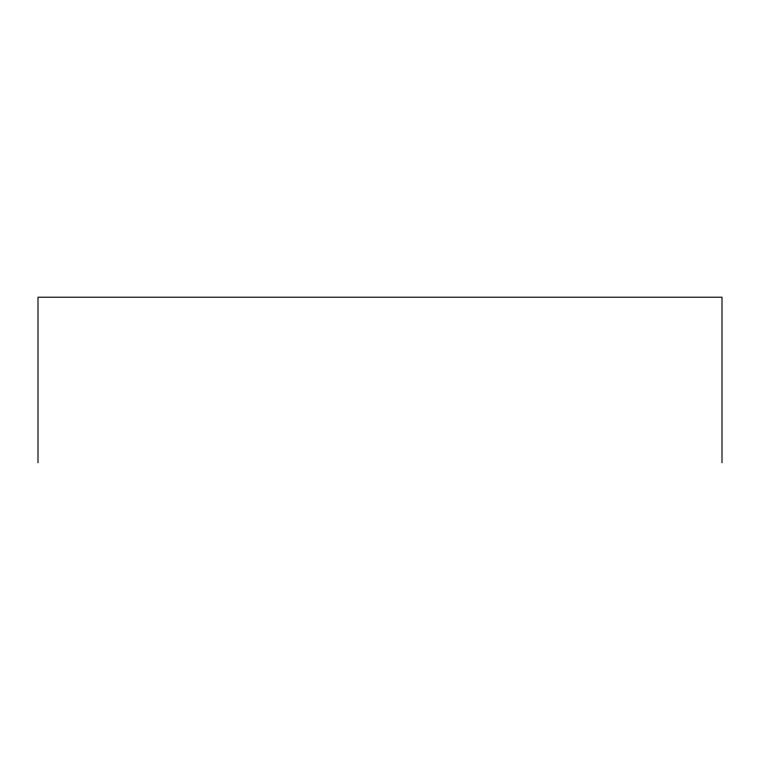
<?xml version="1.0" encoding="UTF-8"?>
<svg xmlns="http://www.w3.org/2000/svg" width="760" height="760" viewBox="0 0 760 760"><rect width="100%" height="100%" fill="white"/><g stroke="black" fill="none" stroke-linecap="round" stroke-linejoin="round"><path stroke-width="1.14" d="M722 462.783L722 297.217L38 297.217L38 462.783"/></g></svg>
